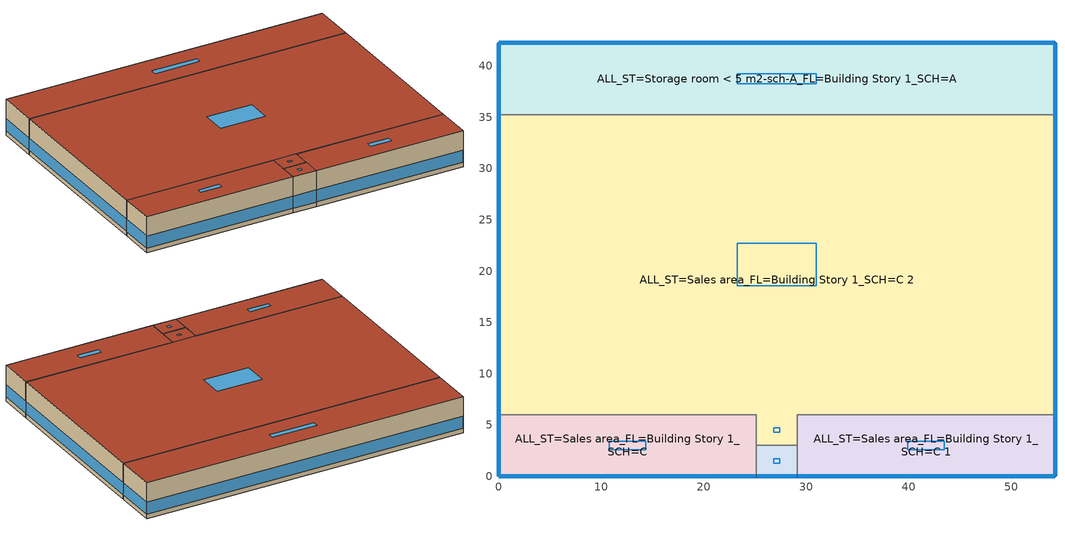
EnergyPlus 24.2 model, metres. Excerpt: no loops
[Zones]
ALL_ST=Lobby - elevator_FL=Building Story 1_SCH=C
 floor foundation (BTAP-Grnd-Floor-Mass:U-0.757_std): 29.14,3 29.14,0 25.14,0 25.14,3 z0
 wall outside (BTAP-Ext-Wall-Mass:U-0.29): 25.14,0 29.14,0 z0:6.1
 wall to ALL_ST=Sales area_FL=Building Story 1_SCH=C 1 (BTAP-Int-Wall): 29.14,0 29.14,3 z0:6.1
 wall to ALL_ST=Sales area_FL=Building Story 1_SCH=C 2 (BTAP-Int-Wall): 29.14,3 25.14,3 z0:6.1
 wall to ALL_ST=Sales area_FL=Building Story 1_SCH=C (BTAP-Int-Wall): 25.14,3 25.14,0 z0:6.1
 window (BTAP-Ext-FixedWindow:U=0.280 SHGC=0.600): 25.16,0 29.11,0 z0.76:2.82
 roof outside (BTAP-Ext-Roof-Metal:U-0.2): 29.14,0 29.14,3 25.14,3 25.14,0 z6.1
 skylight (BTAP-Ext-Skylights:U=0.241 SHGC=0.600): 27.42,1.29 27.42,1.71 26.85,1.71 26.85,1.29 z6.1
ALL_ST=Sales area_FL=Building Story 1_SCH=C
 floor foundation (BTAP-Grnd-Floor-Mass:U-0.757_std): 25.14,6 25.14,0 0,0 0,6 z0
 wall outside (BTAP-Ext-Wall-Mass:U-0.29): 0,6 0,0 25.14,0 z0:6.1
 wall to ALL_ST=Sales area_FL=Building Story 1_SCH=C 2 (BTAP-Int-Wall): 25.14,3 25.14,6 0,6 z0:6.1
 window (BTAP-Ext-FixedWindow:U=0.280 SHGC=0.600): 0.03,0 25.11,0 z0.76:2.8; 0,5.97 0,0.03 z0.76:2.81
 roof outside (BTAP-Ext-Roof-Metal:U-0.2): 25.14,0 25.14,6 0,6 0,0 z6.1
 skylight (BTAP-Ext-Skylights:U=0.241 SHGC=0.600): 14.34,2.58 14.34,3.42 10.79,3.42 10.79,2.58 z6.1
ALL_ST=Sales area_FL=Building Story 1_SCH=C 1
 floor foundation (BTAP-Grnd-Floor-Mass:U-0.757_std): 54.27,6 54.27,0 29.14,0 29.14,6 z0
 wall outside (BTAP-Ext-Wall-Mass:U-0.29): 29.14,0 54.27,0 54.27,6 z0:6.1
 wall to ALL_ST=Sales area_FL=Building Story 1_SCH=C 2 (BTAP-Int-Wall): 54.27,6 29.14,6 29.14,3 z0:6.1
 window (BTAP-Ext-FixedWindow:U=0.280 SHGC=0.600): 54.27,0.03 54.27,5.97 z0.76:2.81; 29.16,0 54.24,0 z0.76:2.8
 roof outside (BTAP-Ext-Roof-Metal:U-0.2): 54.27,0 54.27,6 29.14,6 29.14,0 z6.1
 skylight (BTAP-Ext-Skylights:U=0.241 SHGC=0.600): 43.48,2.58 43.48,3.42 39.93,3.42 39.93,2.58 z6.1
ALL_ST=Sales area_FL=Building Story 1_SCH=C 2
 floor foundation (BTAP-Grnd-Floor-Mass:U-0.757_std): 54.27,35.27 54.27,6 29.14,6 29.14,3 25.14,3 25.14,6 0,6 0,35.27 z0
 wall outside (BTAP-Ext-Wall-Mass:U-0.29): 54.27,6 54.27,35.27 / 0,35.27 0,6 z0:6.1
 wall to ALL_ST=Storage room < 5 m2-sch-A_FL=Building Story 1_SCH=A (BTAP-Int-Wall): 54.27,35.27 0,35.27 z0:6.1
 window (BTAP-Ext-FixedWindow:U=0.280 SHGC=0.600): 54.27,6.03 54.27,35.24 / 0,35.24 0,6.03 z0.76:2.8
 roof outside (BTAP-Ext-Roof-Metal:U-0.2): 29.14,3 29.14,6 25.14,6 25.14,3 z6.1; 54.27,6 54.27,35.27 0,35.27 0,6 z6.1
 skylight (BTAP-Ext-Skylights:U=0.241 SHGC=0.600): 27.42,4.29 27.42,4.71 26.85,4.71 26.85,4.29 z6.1; 30.97,18.57 30.97,22.7 23.3,22.7 23.3,18.57 z6.1
ALL_ST=Storage room < 5 m2-sch-A_FL=Building Story 1_SCH=A
 floor foundation (BTAP-Grnd-Floor-Mass:U-0.757_std): 54.27,42.27 54.27,35.27 0,35.27 0,42.27 z0
 wall outside (BTAP-Ext-Wall-Mass:U-0.29): 54.27,35.27 54.27,42.27 0,42.27 0,35.27 z0:6.1
 window (BTAP-Ext-FixedWindow:U=0.280 SHGC=0.600): 54.27,35.3 54.27,42.24 / 0,42.24 0,35.3 z0.76:2.81; 54.24,42.27 0.03,42.27 z0.76:2.79
 roof outside (BTAP-Ext-Roof-Metal:U-0.2): 54.27,35.27 54.27,42.27 0,42.27 0,35.27 z6.1
 skylight (BTAP-Ext-Skylights:U=0.241 SHGC=0.600): 30.97,38.28 30.97,39.26 23.3,39.26 23.3,38.28 z6.1
[Building]
RetailStandalone: North Axis {deg}=0; Terrain=City; Loads Convergence Tolerance Value {W}=0.04; Temperature Convergence Tolerance Value {deltaC}=0.2; Solar Distribution=FullInteriorAndExterior; Maximum Number of Warmup Days=25; Minimum Number of Warmup Days=6
[Site:Location]
Calgary Intl AP_AB_CAN: Latitude {deg}=51.114; Longitude {deg}=-114.02; Time Zone {hr}=-7; Elevation {m}=1084.1
[Site:GroundTemperature:BuildingSurface]
19.527, 19.502, 19.536, 19.598, 20.002, 21.64, 22.225, 22.375, 21.449, 20.121, 19.802, 19.633
[Site:GroundTemperature:Deep]
1.8, 0, -0.3, 0.2, 2.8, 5.6, 8.1, 9.9, 10.3, 9.3, 7.1, 4.4
[Site:GroundTemperature:FCfactorMethod]
January Ground Temperature {C}=5.5; February Ground Temperature {C}=-2; March Ground Temperature {C}=-4.4; April Ground Temperature {C}=-6.3; May Ground Temperature {C}=-6.3; June Ground Temperature {C}=-0.3; July Ground Temperature {C}=4.7; August Ground Temperature {C}=10.2; September Ground Temperature {C}=13.8; October Ground Temperature {C}=17; November Ground Temperature {C}=16.6; December Ground Temperature {C}=11.5
[Site:GroundTemperature:Shallow]
-4.6, -5.5, -3.9, -1.2, 5.6, 10.9, 14.5, 15.6, 13.7, 9.6, 4.1, -1
[Site:WaterMainsTemperature]
Calculation Method=Correlation; Annual Average Outdoor Air Temperature {C}=5; Maximum Difference In Monthly Average Outdoor Air Temperatures {deltaC}=23.3
[SizingPeriod:DesignDay] Day of Month=21; Dry-Bulb Temperature Range Modifier Type=DefaultMultipliers; Humidity Condition Type=Wetbulb; Barometric Pressure {Pa}=88961; Rain Indicator=No; Snow Indicator=No; Daylight Saving Time Indicator=No; Begin Environment Reset Mode=FullResetAtBeginEnvironment
Name | Month | Day Type | Maximum Dry-Bulb Temperature {C} | Daily Dry-Bulb Temperature Range {deltaC} | Wetbulb or DewPoint at Maximum Dry-Bulb {C} | Wind Speed {m/s} | Wind Direction {deg} | Solar Model Indicator | ASHRAE Clear Sky Optical Depth for Beam Irradiance (taub) | ASHRAE Clear Sky Optical Depth for Diffuse Irradiance (taud) | Sky Clearness
Calgary Intl AP Ann Clg .4% Condns DB=>MWB | 7 | SummerDesignDay | 28.5 | 12.1 | 16.1 | 4.5 | 160 | ASHRAETau | 0.339 | 2.421
Calgary Intl AP Ann Clg .4% Condns WB=>MDB | 7 | SummerDesignDay | 25.3 | 12.1 | 17.8 | 4.5 | 160 | ASHRAETau | 0.339 | 2.421
Calgary Intl AP Ann Htg 99.6% Condns DB | 1 | WinterDesignDay | -28.5 | 0 | -28.5 | 2.9 | 200 | ASHRAEClearSky |  |  | 0
[Material] Thermal Absorptance=0.9
Name | Roughness | Thickness {m} | Conductivity {W/m-K} | Density {kg/m3} | Specific Heat {J/kg-K} | Solar Absorptance | Visible Absorptance
1/2IN Gypsum 1 | Smooth | 0.0127 | 0.16 | 784.9 | 830 | 0.4 | 0.4
1IN Stucco 1 | Smooth | 0.0253 | 0.6918 | 1858 | 837 | 0.7 | 0.92
6 in. Normalweight Concrete Floor 1 | MediumRough | 0.1524 | 2.31 | 2322 | 832 | 0.7 | 0.7
8IN CONCRETE HW RefBldg 1 | Rough | 0.2032 | 1.311 | 2240 | 836.8 | 0.7 | 0.7
Expanded Polystyrene | MediumSmooth | 0.0363959 | 0.029 | 29 | 1210 | 0.7 | 0.7
G01 13mm gypsum board 1 | Smooth | 0.0127 | 0.16 | 800 | 1090 | 0.7 | 0.5
Metal Roof Surface 1 | Smooth | 0.0008 | 45.28 | 7824 | 500 | 0.7 | 0.7
[Material:NoMass] Roughness=Smooth; Thermal Absorptance=0.9; Solar Absorptance=0.7; Visible Absorptance=0.7
Name | Thermal Resistance {m2-K/W}
Typical Insulation 2 | 3.17733
Typical Insulation 3 | 4.99998
[WindowMaterial:SimpleGlazingSystem] Solar Heat Gain Coefficient=0.6; Visible Transmittance=0.21
Name | U-Factor {W/m2-K}
SimpleGlazing:U=0.241 SHGC=0.600 | 2.41
SimpleGlazing:U=0.280 SHGC=0.600 | 2.8
[Construction]
BTAP-Ext-FixedWindow:U=0.280 SHGC=0.600: SimpleGlazing:U=0.280 SHGC=0.600
BTAP-Ext-Roof-Metal:U-0.2: Metal Roof Surface 1, Typical Insulation 3
BTAP-Ext-Skylights:U=0.241 SHGC=0.600: SimpleGlazing:U=0.241 SHGC=0.600
BTAP-Ext-Wall-Mass:U-0.29: 1IN Stucco 1, 8IN CONCRETE HW RefBldg 1, Typical Insulation 2, 1/2IN Gypsum 1
BTAP-Grnd-Floor-Mass:U-0.757_std: 6 in. Normalweight Concrete Floor 1, Expanded Polystyrene
BTAP-Int-Wall: G01 13mm gypsum board 1, G01 13mm gypsum board 1
[Zone] Multiplier=1; Part of Total Floor Area=Yes
ALL_ST=Lobby - elevator_FL=Building Story 1_SCH=C; ALL_ST=Sales area_FL=Building Story 1_SCH=C; ALL_ST=Sales area_FL=Building Story 1_SCH=C 1; ALL_ST=Sales area_FL=Building Story 1_SCH=C 2; ALL_ST=Storage room < 5 m2-sch-A_FL=Building Story 1_SCH=A
[Space]
Name | Zone | Volume {m3} | Space Type
Front_Entry | ALL_ST=Lobby - elevator_FL=Building Story 1_SCH=C | 73.152 | Space Function Lobby - elevator
Point_Of_Sale | ALL_ST=Sales area_FL=Building Story 1_SCH=C | 919.338 | Space Function Sales area
Front_Retail | ALL_ST=Sales area_FL=Building Story 1_SCH=C 1 | 919.338 | Space Function Sales area
Core_Retail | ALL_ST=Sales area_FL=Building Story 1_SCH=C 2 | 9756.54 | Space Function Sales area
Back_Space | ALL_ST=Storage room < 5 m2-sch-A_FL=Building Story 1_SCH=A | 2315.81 | Space Function Storage room < 5 m2-sch-A
[SpaceList]
Space Function Lobby - elevator: Front_Entry
Space Function Sales area: Front_Retail, Point_Of_Sale, Core_Retail
Space Function Storage room < 5 m2-sch-A: Back_Space
[Lights] Design Level Calculation Method=Watts/Area; Fraction Radiant=0.5; Fraction Visible=0.2; Fraction Replaceable=1
Name | Zone or ZoneList or Space or SpaceList | Schedule | Watts per Floor Area {W/m2}
Space Function Lobby - elevator Lights | Space Function Lobby - elevator | NECB-C-Lighting | 7.00001
Space Function Sales area Lights | Space Function Sales area | NECB-C-Occupancy-NECB-C-Lighting-0.0-0.0-0.67-Light Ruleset | 11.3
Space Function Storage room < 5 m2-sch-A Lights | Space Function Storage room < 5 m2-sch-A | NECB-A-Lighting | 5.50001
[People] Number of People Calculation Method=People/Area; Fraction Radiant=0.3; Activity Level Schedule=NECB-Activity; Work Efficiency Schedule=Work Efficiency Schedule; Clothing Insulation Schedule=Clothing Schedule; Air Velocity Schedule=Air Velocity Schedule
Name | Zone or ZoneList or Space or SpaceList | Number of People Schedule | People per Floor Area {person/m2}
Space Function Lobby - elevator People | Space Function Lobby - elevator | NECB-C-Occupancy | 0.100036
Space Function Sales area People | Space Function Sales area | NECB-C-Occupancy | 0.0333454
Space Function Storage room < 5 m2-sch-A People | Space Function Storage room < 5 m2-sch-A | NECB-A-Occupancy | 0.0100036
[ElectricEquipment] Design Level Calculation Method=Watts/Area; Fraction Radiant=0.5
Name | Zone or ZoneList or Space or SpaceList | Schedule | Watts per Floor Area {W/m2}
Space Function Lobby - elevator Elec Equip | Space Function Lobby - elevator | NECB-C-Electric-Equipment | 1.00036
Space Function Sales area Elec Equip | Space Function Sales area | NECB-C-Electric-Equipment | 2.50091
Space Function Storage room < 5 m2-sch-A Elec Equip | Space Function Storage room < 5 m2-sch-A | NECB-A-Electric-Equipment | 1.00036
[SurfaceProperty:ExposedFoundationPerimeter] Exposed Perimeter Calculation Method=TotalExposedPerimeter
Name | Total Exposed Perimeter {m}
Front_Entry_Floor | 4
Point_Of_Sale_Floor; Front_Retail_Floor | 31.135
Core_Retail_Floor | 58.54
Back_Space_Floor | 68.27
[ZoneInfiltration:DesignFlowRate] Schedule=Always On Discrete; Design Flow Rate Calculation Method=Flow/ExteriorArea; Flow Rate per Exterior Surface Area {m3/s-m2}=0.00537321; Constant Term Coefficient=0; Temperature Term Coefficient=0; Velocity Term Coefficient=0.224; Velocity Squared Term Coefficient=0
Name | Zone or ZoneList or Space or SpaceList
Front_Entry Infiltration | Front_Entry
Point_Of_Sale Infiltration | Point_Of_Sale
Front_Retail Infiltration | Front_Retail
Core_Retail Infiltration | Core_Retail
Back_Space Infiltration | Back_Space
[Daylighting:Controls]
ALL_ST=Sales area_FL=Building Story 1_SCH=C 2 DaylightingControls: Zone or Space=ALL_ST=Sales area_FL=Building Story 1_SCH=C 2; Lighting Control Type=Stepped; Minimum Input Power Fraction for Continuous or ContinuousOff Dimming Control=0.3; Minimum Light Output Fraction for Continuous or ContinuousOff Dimming Control=0.2; Number of Stepped Control Steps=2; Probability Lighting will be Reset When Needed in Manual Stepped Control=1; Glare Calculation Daylighting Reference Point=Core_Retail daylighting control; Glare Calculation Azimuth Angle of View Direction Clockwise from Zone y-Axis {deg}=-0; Daylighting Reference Point Name 1=Core_Retail daylighting control; Fraction of Lights Controlled by Reference Point 1=1; Illuminance Setpoint at Reference Point 1 {lux}=500
[AvailabilityManager:NightCycle] Applicability Schedule=Always On Discrete; Control Type=CycleOnAny; Thermostat Tolerance {deltaC}=1; Cycling Run Time Control Type=FixedRunTime; Cycling Run Time {s}=3600
Name | Fan Schedule
Availability Manager Night Cycle 1 | sys_3|mixed|shr>none|sc>ccashp|sh>ccashp|ssf>cv|zh>b-e|zc>none|srf>none| Occ Sch
Availability Manager Night Cycle 2 | sys_3|mixed|shr>none|sc>ccashp|sh>ccashp|ssf>cv|zh>b-e|zc>none|srf>none| 1 Occ Sch
Availability Manager Night Cycle 3 | sys_3|mixed|shr>none|sc>ccashp|sh>ccashp|ssf>cv|zh>b-e|zc>none|srf>none| 2 Occ Sch
Availability Manager Night Cycle 4 | sys_3|mixed|shr>none|sc>ccashp|sh>ccashp|ssf>cv|zh>b-e|zc>none|srf>none| 3 Occ Sch
Availability Manager Night Cycle 5 | sys_4|mixed|shr>none|sc>ccashp|sh>ccashp|ssf>cv|zh>b-e|zc>none|srf>none| Occ Sch
[Foundation:Kiva]
Bldg Kiva Foundation: Wall Height Above Grade {m}=0; Wall Depth Below Slab {m}=0
[Foundation:Kiva:Settings]
Soil Conductivity {W/m-K}=1.73; Soil Density {kg/m3}=1842; Soil Specific Heat {J/kg-K}=419; Ground Solar Absorptivity=0.9; Ground Thermal Absorptivity=0.9; Ground Surface Roughness {m}=0.03; Far-Field Width {m}=40; Deep-Ground Boundary Condition=Autoselect; Deep-Ground Depth {m}=Autocalculate; Minimum Cell Dimension {m}=0.02; Maximum Cell Growth Coefficient=1.5; Simulation Timestep=Hourly
[EnergyManagementSystem:Sensor] Output:Variable or Output:Meter Index Key=Environment; Output:Variable or Output:Meter=Site Outdoor Air Drybulb Temperature
OAT; OAT_1
[EnergyManagementSystem:Actuator] Actuated Component Type=Schedule:Year; Actuated Component Control Type=Schedule Value
Name | Actuated Component Unique
ems_sys_3_mixed_shr_none_sc_ccashp_sh_ccashp_ssf_cv_zh_b_e_zc_none_srf_none__3_ClgSch0 | NECB-C-Thermostat Setpoint-Cooling
ems_sys_3_mixed_shr_none_sc_ccashp_sh_ccashp_ssf_cv_zh_b_e_zc_none_srf_none__3_HtgSch0 | NECB-C-Thermostat Setpoint-Heating
ems_sys_4_mixed_shr_none_sc_ccashp_sh_ccashp_ssf_cv_zh_b_e_zc_none_srf_none__ClgSch0 | NECB-A-Thermostat Setpoint-Cooling
ems_sys_4_mixed_shr_none_sc_ccashp_sh_ccashp_ssf_cv_zh_b_e_zc_none_srf_none__HtgSch0 | NECB-A-Thermostat Setpoint-Heating
[EnergyManagementSystem:Program]
ems_sys_3_mixed_shr_none_sc_ccashp_sh_ccashp_ssf_cv_zh_b_e_zc_none_srf_none__3_OptimumStartProg0: IF DaylightSavings==0 && DayOfWeek>1 && Hour==5 && OAT<23.9 && OAT>1.7; SET ems_sys_3_mixed_shr_none_sc_ccashp_sh_ccashp_ssf_cv_zh_b_e_zc_none_srf_none__3_ClgSch0 = 29.4; SET ems_sys_3_mixed_shr_none_sc_ccashp_sh_ccashp_ssf_cv_zh_b_e_zc_none_srf_none__3_HtgSch0 = 15.6; ELSEIF DaylightSavings==0 && DayOfWeek==1 && Hour==7 && OAT<23.9 && OAT>1.7; SET ems_sys_3_mixed_shr_none_sc_ccashp_sh_ccashp_ssf_cv_zh_b_e_zc_none_srf_none__3_ClgSch0 = 29.4; SET ems_sys_3_mixed_shr_none_sc_ccashp_sh_ccashp_ssf_cv_zh_b_e_zc_none_srf_none__3_HtgSch0 = 15.6; ELSEIF DaylightSavings==1 && DayOfWeek>1 && Hour==4 && OAT<23.9 && OAT>1.7; SET ems_sys_3_mixed_shr_none_sc_ccashp_sh_ccashp_ssf_cv_zh_b_e_zc_none_srf_none__3_ClgSch0 = 29.4; SET ems_sys_3_mixed_shr_none_sc_ccashp_sh_ccashp_ssf_cv_zh_b_e_zc_none_srf_none__3_HtgSch0 = 15.6; ELSEIF DaylightSavings==1 && DayOfWeek==1 && Hour==6 && OAT<23.9 && OAT>1.7; SET ems_sys_3_mixed_shr_none_sc_ccashp_sh_ccashp_ssf_cv_zh_b_e_zc_none_srf_none__3_ClgSch0 = 29.4; SET ems_sys_3_mixed_shr_none_sc_ccashp_sh_ccashp_ssf_cv_zh_b_e_zc_none_srf_none__3_HtgSch0 = 15.6; ELSE; SET ems_sys_3_mixed_shr_none_sc_ccashp_sh_ccashp_ssf_cv_zh_b_e_zc_none_srf_none__3_ClgSch0 = NULL; SET ems_sys_3_mixed_shr_none_sc_ccashp_sh_ccashp_ssf_cv_zh_b_e_zc_none_srf_none__3_HtgSch0 = NULL; ENDIF
ems_sys_4_mixed_shr_none_sc_ccashp_sh_ccashp_ssf_cv_zh_b_e_zc_none_srf_none__OptimumStartProg0: IF DaylightSavings==0 && DayOfWeek>1 && Hour==5 && OAT_1<23.9 && OAT_1>1.7; SET ems_sys_4_mixed_shr_none_sc_ccashp_sh_ccashp_ssf_cv_zh_b_e_zc_none_srf_none__ClgSch0 = 29.4; SET ems_sys_4_mixed_shr_none_sc_ccashp_sh_ccashp_ssf_cv_zh_b_e_zc_none_srf_none__HtgSch0 = 15.6; ELSEIF DaylightSavings==0 && DayOfWeek==1 && Hour==7 && OAT_1<23.9 && OAT_1>1.7; SET ems_sys_4_mixed_shr_none_sc_ccashp_sh_ccashp_ssf_cv_zh_b_e_zc_none_srf_none__ClgSch0 = 29.4; SET ems_sys_4_mixed_shr_none_sc_ccashp_sh_ccashp_ssf_cv_zh_b_e_zc_none_srf_none__HtgSch0 = 15.6; ELSEIF DaylightSavings==1 && DayOfWeek>1 && Hour==4 && OAT_1<23.9 && OAT_1>1.7; SET ems_sys_4_mixed_shr_none_sc_ccashp_sh_ccashp_ssf_cv_zh_b_e_zc_none_srf_none__ClgSch0 = 29.4; SET ems_sys_4_mixed_shr_none_sc_ccashp_sh_ccashp_ssf_cv_zh_b_e_zc_none_srf_none__HtgSch0 = 15.6; ELSEIF DaylightSavings==1 && DayOfWeek==1 && Hour==6 && OAT_1<23.9 && OAT_1>1.7; SET ems_sys_4_mixed_shr_none_sc_ccashp_sh_ccashp_ssf_cv_zh_b_e_zc_none_srf_none__ClgSch0 = 29.4; SET ems_sys_4_mixed_shr_none_sc_ccashp_sh_ccashp_ssf_cv_zh_b_e_zc_none_srf_none__HtgSch0 = 15.6; ELSE; SET ems_sys_4_mixed_shr_none_sc_ccashp_sh_ccashp_ssf_cv_zh_b_e_zc_none_srf_none__ClgSch0 = NULL; SET ems_sys_4_mixed_shr_none_sc_ccashp_sh_ccashp_ssf_cv_zh_b_e_zc_none_srf_none__HtgSch0 = NULL; ENDIF
[EnergyManagementSystem:ProgramCallingManager]
ems_sys_3_mixed_shr_none_sc_ccashp_sh_ccashp_ssf_cv_zh_b_e_zc_none_srf_none__3_OptimumStartCallingManager0: BeginTimestepBeforePredictor; ems_sys_3_mixed_shr_none_sc_ccashp_sh_ccashp_ssf_cv_zh_b_e_zc_none_srf_none__3_OptimumStartProg0
ems_sys_4_mixed_shr_none_sc_ccashp_sh_ccashp_ssf_cv_zh_b_e_zc_none_srf_none__OptimumStartCallingManager0: BeginTimestepBeforePredictor; ems_sys_4_mixed_shr_none_sc_ccashp_sh_ccashp_ssf_cv_zh_b_e_zc_none_srf_none__OptimumStartProg0
[Schedule:Day:Interval]
NECB-C-Lighting Sun|Hol Day; NECB-C-Electric-Equipment Sun|Hol Day; NECB-C-Occupancy-NECB-C-Lighting-0.0-0.0-0.67-Sun|Hol-Light Day: No, 08:00, 0.05, 09:00, 0.5, 19:00, 0.9, 24:00, 0.05
NECB-C-Lighting Default|Wkdy Day; NECB-C-Lighting Sat Day; NECB-C-Lighting Default; NECB-C-Electric-Equipment Default|Wkdy Day; NECB-C-Electric-Equipment Sat Day; NECB-C-Electric-Equipment Default; NECB-C-Occupancy-NECB-C-Lighting-0.0-0.0-0.67-Default|Wkdy-Light Day; NECB-C-Occupancy-NECB-C-Lighting-0.0-0.0-0.67-Sat-Light Day; NECB-C-Occupancy-NECB-C-Lighting-0.0-0.0-0.67-Light Default: No, 08:00, 0.05, 09:00, 0.5, 19:00, 0.9, 20:00, 0.6, 21:00, 0.5, 24:00, 0.05
NECB-C-Occupancy Sun|Hol Day: No, 08:00, 0, 09:00, 0.1, 10:00, 0.2, 11:00, 0.5, 12:00, 0.6, 13:00, 0.8, 16:00, 0.9, 17:00, 0.8, 18:00, 0.7, 19:00, 0.5, 24:00, 0
NECB-C-Occupancy Default|Wkdy Day; NECB-C-Occupancy Default: No, 08:00, 0, 09:00, 0.1, 10:00, 0.2, 12:00, 0.5, 16:00, 0.7, 17:00, 0.8, 18:00, 0.7, 19:00, 0.5, 21:00, 0.3, 24:00, 0
NECB-C-Occupancy Sat Day: No, 08:00, 0, 09:00, 0.1, 10:00, 0.2, 11:00, 0.5, 12:00, 0.6, 13:00, 0.8, 16:00, 0.9, 17:00, 0.8, 18:00, 0.7, 19:00, 0.5, 21:00, 0.2, 24:00, 0
NECB-Activity Default; NECB-Activity Summer Design Day; NECB-Activity Winter Design Day: No, 24:00, 130
Work Efficiency Schedule Default; NECB-A-Occupancy Sun|Hol Day; NECB-A-Occupancy Sat Day; Schedule Day 14; Schedule Day 13: No, 24:00, 0
Clothing Schedule Default Winter Clothes; sys_3|mixed|shr>none|sc>ccashp|sh>ccashp|ssf>cv|zh>b-e|zc>none|srf>none| 2 Occ Sch Summer Design Day; sys_3|mixed|shr>none|sc>ccashp|sh>ccashp|ssf>cv|zh>b-e|zc>none|srf>none| 2 Occ Sch Winter Design Day; sys_3|mixed|shr>none|sc>ccashp|sh>ccashp|ssf>cv|zh>b-e|zc>none|srf>none| Occ Sch Summer Design Day; sys_3|mixed|shr>none|sc>ccashp|sh>ccashp|ssf>cv|zh>b-e|zc>none|srf>none| Occ Sch Winter Design Day; sys_3|mixed|shr>none|sc>ccashp|sh>ccashp|ssf>cv|zh>b-e|zc>none|srf>none| 1 Occ Sch Summer Design Day; sys_3|mixed|shr>none|sc>ccashp|sh>ccashp|ssf>cv|zh>b-e|zc>none|srf>none| 1 Occ Sch Winter Design Day; sys_3|mixed|shr>none|sc>ccashp|sh>ccashp|ssf>cv|zh>b-e|zc>none|srf>none| 3 Occ Sch Summer Design Day; sys_3|mixed|shr>none|sc>ccashp|sh>ccashp|ssf>cv|zh>b-e|zc>none|srf>none| 3 Occ Sch Winter Design Day; sys_4|mixed|shr>none|sc>ccashp|sh>ccashp|ssf>cv|zh>b-e|zc>none|srf>none| Occ Sch Summer Design Day; sys_4|mixed|shr>none|sc>ccashp|sh>ccashp|ssf>cv|zh>b-e|zc>none|srf>none| Occ Sch Winter Design Day: No, 24:00, 1
Air Velocity Schedule Default; NECB-A-Electric-Equipment Sun|Hol Day; NECB-A-Electric-Equipment Sat Day: No, 24:00, 0.2
NECB-C-Thermostat Setpoint-Heating Sun|Hol Day: No, 09:00, 18, 10:00, 20, 19:00, 22, 24:00, 18
NECB-C-Thermostat Setpoint-Heating Default|Wkdy Day; NECB-C-Thermostat Setpoint-Heating Sat Day; NECB-C-Thermostat Setpoint-Heating Default: No, 07:00, 18, 08:00, 20, 21:00, 22, 24:00, 18
NECB-C-Thermostat Setpoint-Cooling Sun|Hol Day: No, 07:00, 35, 19:00, 24, 24:00, 35
NECB-C-Thermostat Setpoint-Cooling Default|Wkdy Day; NECB-C-Thermostat Setpoint-Cooling Sat Day; NECB-C-Thermostat Setpoint-Cooling Default: No, 07:00, 35, 21:00, 24, 24:00, 35
Schedule Day 10; Schedule Day 6; Schedule Day 8; Schedule Day 12: No, 09:00, 0, 19:00, 1, 24:00, 0
sys_3|mixed|shr>none|sc>ccashp|sh>ccashp|ssf>cv|zh>b-e|zc>none|srf>none| 2 Occ Sch Default; Schedule Day 9; sys_3|mixed|shr>none|sc>ccashp|sh>ccashp|ssf>cv|zh>b-e|zc>none|srf>none| Occ Sch Default; Schedule Day 5; sys_3|mixed|shr>none|sc>ccashp|sh>ccashp|ssf>cv|zh>b-e|zc>none|srf>none| 1 Occ Sch Default; Schedule Day 7; sys_3|mixed|shr>none|sc>ccashp|sh>ccashp|ssf>cv|zh>b-e|zc>none|srf>none| 3 Occ Sch Default; Schedule Day 11: No, 09:00, 0, 21:00, 1, 24:00, 0
NECB-A-Lighting Sun|Hol Day; NECB-A-Lighting Sat Day: No, 24:00, 0.05
NECB-A-Lighting Default|Wkdy Day; NECB-A-Lighting Default: No, 07:00, 0.05, 08:00, 0.3, 09:00, 0.8, 17:00, 0.9, 18:00, 0.8, 19:00, 0.5, 21:00, 0.3, 23:00, 0.1, 24:00, 0.05
NECB-A-Occupancy Default|Wkdy Day; NECB-A-Occupancy Default: No, 07:00, 0, 08:00, 0.1, 09:00, 0.7, 12:00, 0.9, 14:00, 0.5, 17:00, 0.9, 18:00, 0.7, 19:00, 0.3, 23:00, 0.1, 24:00, 0
NECB-A-Electric-Equipment Default|Wkdy Day; NECB-A-Electric-Equipment Default: No, 07:00, 0.2, 08:00, 0.3, 09:00, 0.8, 18:00, 0.9, 19:00, 0.5, 21:00, 0.3, 24:00, 0.2
NECB-A-Thermostat Setpoint-Heating Sun|Hol Day; NECB-A-Thermostat Setpoint-Heating Sat Day: No, 24:00, 18
NECB-A-Thermostat Setpoint-Heating Default|Wkdy Day; NECB-A-Thermostat Setpoint-Heating Default: No, 06:00, 18, 07:00, 20, 21:00, 22, 24:00, 18
NECB-A-Thermostat Setpoint-Cooling Sun|Hol Day; NECB-A-Thermostat Setpoint-Cooling Sat Day: No, 24:00, 35
NECB-A-Thermostat Setpoint-Cooling Default|Wkdy Day; NECB-A-Thermostat Setpoint-Cooling Default: No, 06:00, 35, 21:00, 24, 24:00, 35
sys_4|mixed|shr>none|sc>ccashp|sh>ccashp|ssf>cv|zh>b-e|zc>none|srf>none| Occ Sch Default: No, 08:00, 0, 19:00, 1, 24:00, 0
[Schedule:Week:Daily]
NECB-C-Lighting Week Rule - Jan1-Dec31: NECB-C-Lighting Sun|Hol Day, NECB-C-Lighting Default|Wkdy Day, NECB-C-Lighting Default|Wkdy Day, NECB-C-Lighting Default|Wkdy Day, NECB-C-Lighting Default|Wkdy Day, NECB-C-Lighting Default|Wkdy Day, NECB-C-Lighting Sat Day, NECB-C-Lighting Default, NECB-C-Lighting Default, NECB-C-Lighting Default, NECB-C-Lighting Default, NECB-C-Lighting Default
NECB-C-Occupancy Week Rule - Jan1-Dec31: NECB-C-Occupancy Sun|Hol Day, NECB-C-Occupancy Default|Wkdy Day, NECB-C-Occupancy Default|Wkdy Day, NECB-C-Occupancy Default|Wkdy Day, NECB-C-Occupancy Default|Wkdy Day, NECB-C-Occupancy Default|Wkdy Day, NECB-C-Occupancy Sat Day, NECB-C-Occupancy Default, NECB-C-Occupancy Default, NECB-C-Occupancy Default, NECB-C-Occupancy Default, NECB-C-Occupancy Default
NECB-Activity Week Rule - Jan1-Dec31: NECB-Activity Default, NECB-Activity Default, NECB-Activity Default, NECB-Activity Default, NECB-Activity Default, NECB-Activity Default, NECB-Activity Default, NECB-Activity Default, NECB-Activity Summer Design Day, NECB-Activity Winter Design Day, NECB-Activity Default, NECB-Activity Default
Work Efficiency Schedule Week Rule - Jan1-Dec31: Work Efficiency Schedule Default, Work Efficiency Schedule Default, Work Efficiency Schedule Default, Work Efficiency Schedule Default, Work Efficiency Schedule Default, Work Efficiency Schedule Default, Work Efficiency Schedule Default, Work Efficiency Schedule Default, Work Efficiency Schedule Default, Work Efficiency Schedule Default, Work Efficiency Schedule Default, Work Efficiency Schedule Default
Clothing Schedule Week Rule - Jan1-Dec31: Clothing Schedule Default Winter Clothes, Clothing Schedule Default Winter Clothes, Clothing Schedule Default Winter Clothes, Clothing Schedule Default Winter Clothes, Clothing Schedule Default Winter Clothes, Clothing Schedule Default Winter Clothes, Clothing Schedule Default Winter Clothes, Clothing Schedule Default Winter Clothes, Clothing Schedule Default Winter Clothes, Clothing Schedule Default Winter Clothes, Clothing Schedule Default Winter Clothes, Clothing Schedule Default Winter Clothes
Air Velocity Schedule Week Rule - Jan1-Dec31: Air Velocity Schedule Default, Air Velocity Schedule Default, Air Velocity Schedule Default, Air Velocity Schedule Default, Air Velocity Schedule Default, Air Velocity Schedule Default, Air Velocity Schedule Default, Air Velocity Schedule Default, Air Velocity Schedule Default, Air Velocity Schedule Default, Air Velocity Schedule Default, Air Velocity Schedule Default
NECB-C-Electric-Equipment Week Rule - Jan1-Dec31: NECB-C-Electric-Equipment Sun|Hol Day, NECB-C-Electric-Equipment Default|Wkdy Day, NECB-C-Electric-Equipment Default|Wkdy Day, NECB-C-Electric-Equipment Default|Wkdy Day, NECB-C-Electric-Equipment Default|Wkdy Day, NECB-C-Electric-Equipment Default|Wkdy Day, NECB-C-Electric-Equipment Sat Day, NECB-C-Electric-Equipment Default, NECB-C-Electric-Equipment Default, NECB-C-Electric-Equipment Default, NECB-C-Electric-Equipment Default, NECB-C-Electric-Equipment Default
NECB-C-Thermostat Setpoint-Heating Week Rule - Jan1-Dec31: NECB-C-Thermostat Setpoint-Heating Sun|Hol Day, NECB-C-Thermostat Setpoint-Heating Default|Wkdy Day, NECB-C-Thermostat Setpoint-Heating Default|Wkdy Day, NECB-C-Thermostat Setpoint-Heating Default|Wkdy Day, NECB-C-Thermostat Setpoint-Heating Default|Wkdy Day, NECB-C-Thermostat Setpoint-Heating Default|Wkdy Day, NECB-C-Thermostat Setpoint-Heating Sat Day, NECB-C-Thermostat Setpoint-Heating Default, NECB-C-Thermostat Setpoint-Heating Default, NECB-C-Thermostat Setpoint-Heating Default, NECB-C-Thermostat Setpoint-Heating Default, NECB-C-Thermostat Setpoint-Heating Default
NECB-C-Thermostat Setpoint-Cooling Week Rule - Jan1-Dec31: NECB-C-Thermostat Setpoint-Cooling Sun|Hol Day, NECB-C-Thermostat Setpoint-Cooling Default|Wkdy Day, NECB-C-Thermostat Setpoint-Cooling Default|Wkdy Day, NECB-C-Thermostat Setpoint-Cooling Default|Wkdy Day, NECB-C-Thermostat Setpoint-Cooling Default|Wkdy Day, NECB-C-Thermostat Setpoint-Cooling Default|Wkdy Day, NECB-C-Thermostat Setpoint-Cooling Sat Day, NECB-C-Thermostat Setpoint-Cooling Default, NECB-C-Thermostat Setpoint-Cooling Default, NECB-C-Thermostat Setpoint-Cooling Default, NECB-C-Thermostat Setpoint-Cooling Default, NECB-C-Thermostat Setpoint-Cooling Default
sys_3|mixed|shr>none|sc>ccashp|sh>ccashp|ssf>cv|zh>b-e|zc>none|srf>none| 2 Occ Sch Week Rule - Jan1-Dec31: Schedule Day 10, sys_3|mixed|shr>none|sc>ccashp|sh>ccashp|ssf>cv|zh>b-e|zc>none|srf>none| 2 Occ Sch Default, sys_3|mixed|shr>none|sc>ccashp|sh>ccashp|ssf>cv|zh>b-e|zc>none|srf>none| 2 Occ Sch Default, sys_3|mixed|shr>none|sc>ccashp|sh>ccashp|ssf>cv|zh>b-e|zc>none|srf>none| 2 Occ Sch Default, sys_3|mixed|shr>none|sc>ccashp|sh>ccashp|ssf>cv|zh>b-e|zc>none|srf>none| 2 Occ Sch Default, sys_3|mixed|shr>none|sc>ccashp|sh>ccashp|ssf>cv|zh>b-e|zc>none|srf>none| 2 Occ Sch Default, Schedule Day 9, sys_3|mixed|shr>none|sc>ccashp|sh>ccashp|ssf>cv|zh>b-e|zc>none|srf>none| 2 Occ Sch Default, sys_3|mixed|shr>none|sc>ccashp|sh>ccashp|ssf>cv|zh>b-e|zc>none|srf>none| 2 Occ Sch Summer Design Day, sys_3|mixed|shr>none|sc>ccashp|sh>ccashp|ssf>cv|zh>b-e|zc>none|srf>none| 2 Occ Sch Winter Design Day, sys_3|mixed|shr>none|sc>ccashp|sh>ccashp|ssf>cv|zh>b-e|zc>none|srf>none| 2 Occ Sch Default, sys_3|mixed|shr>none|sc>ccashp|sh>ccashp|ssf>cv|zh>b-e|zc>none|srf>none| 2 Occ Sch Default
NECB-C-Occupancy-NECB-C-Lighting-0.0-0.0-0.67-Light Ruleset Week Rule - Jan1-Dec31: NECB-C-Occupancy-NECB-C-Lighting-0.0-0.0-0.67-Sun|Hol-Light Day, NECB-C-Occupancy-NECB-C-Lighting-0.0-0.0-0.67-Default|Wkdy-Light Day, NECB-C-Occupancy-NECB-C-Lighting-0.0-0.0-0.67-Default|Wkdy-Light Day, NECB-C-Occupancy-NECB-C-Lighting-0.0-0.0-0.67-Default|Wkdy-Light Day, NECB-C-Occupancy-NECB-C-Lighting-0.0-0.0-0.67-Default|Wkdy-Light Day, NECB-C-Occupancy-NECB-C-Lighting-0.0-0.0-0.67-Default|Wkdy-Light Day, NECB-C-Occupancy-NECB-C-Lighting-0.0-0.0-0.67-Sat-Light Day, NECB-C-Occupancy-NECB-C-Lighting-0.0-0.0-0.67-Light Default, NECB-C-Occupancy-NECB-C-Lighting-0.0-0.0-0.67-Light Default, NECB-C-Occupancy-NECB-C-Lighting-0.0-0.0-0.67-Light Default, NECB-C-Occupancy-NECB-C-Lighting-0.0-0.0-0.67-Light Default, NECB-C-Occupancy-NECB-C-Lighting-0.0-0.0-0.67-Light Default
sys_3|mixed|shr>none|sc>ccashp|sh>ccashp|ssf>cv|zh>b-e|zc>none|srf>none| Occ Sch Week Rule - Jan1-Dec31: Schedule Day 6, sys_3|mixed|shr>none|sc>ccashp|sh>ccashp|ssf>cv|zh>b-e|zc>none|srf>none| Occ Sch Default, sys_3|mixed|shr>none|sc>ccashp|sh>ccashp|ssf>cv|zh>b-e|zc>none|srf>none| Occ Sch Default, sys_3|mixed|shr>none|sc>ccashp|sh>ccashp|ssf>cv|zh>b-e|zc>none|srf>none| Occ Sch Default, sys_3|mixed|shr>none|sc>ccashp|sh>ccashp|ssf>cv|zh>b-e|zc>none|srf>none| Occ Sch Default, sys_3|mixed|shr>none|sc>ccashp|sh>ccashp|ssf>cv|zh>b-e|zc>none|srf>none| Occ Sch Default, Schedule Day 5, sys_3|mixed|shr>none|sc>ccashp|sh>ccashp|ssf>cv|zh>b-e|zc>none|srf>none| Occ Sch Default, sys_3|mixed|shr>none|sc>ccashp|sh>ccashp|ssf>cv|zh>b-e|zc>none|srf>none| Occ Sch Summer Design Day, sys_3|mixed|shr>none|sc>ccashp|sh>ccashp|ssf>cv|zh>b-e|zc>none|srf>none| Occ Sch Winter Design Day, sys_3|mixed|shr>none|sc>ccashp|sh>ccashp|ssf>cv|zh>b-e|zc>none|srf>none| Occ Sch Default, sys_3|mixed|shr>none|sc>ccashp|sh>ccashp|ssf>cv|zh>b-e|zc>none|srf>none| Occ Sch Default
sys_3|mixed|shr>none|sc>ccashp|sh>ccashp|ssf>cv|zh>b-e|zc>none|srf>none| 1 Occ Sch Week Rule - Jan1-Dec31: Schedule Day 8, sys_3|mixed|shr>none|sc>ccashp|sh>ccashp|ssf>cv|zh>b-e|zc>none|srf>none| 1 Occ Sch Default, sys_3|mixed|shr>none|sc>ccashp|sh>ccashp|ssf>cv|zh>b-e|zc>none|srf>none| 1 Occ Sch Default, sys_3|mixed|shr>none|sc>ccashp|sh>ccashp|ssf>cv|zh>b-e|zc>none|srf>none| 1 Occ Sch Default, sys_3|mixed|shr>none|sc>ccashp|sh>ccashp|ssf>cv|zh>b-e|zc>none|srf>none| 1 Occ Sch Default, sys_3|mixed|shr>none|sc>ccashp|sh>ccashp|ssf>cv|zh>b-e|zc>none|srf>none| 1 Occ Sch Default, Schedule Day 7, sys_3|mixed|shr>none|sc>ccashp|sh>ccashp|ssf>cv|zh>b-e|zc>none|srf>none| 1 Occ Sch Default, sys_3|mixed|shr>none|sc>ccashp|sh>ccashp|ssf>cv|zh>b-e|zc>none|srf>none| 1 Occ Sch Summer Design Day, sys_3|mixed|shr>none|sc>ccashp|sh>ccashp|ssf>cv|zh>b-e|zc>none|srf>none| 1 Occ Sch Winter Design Day, sys_3|mixed|shr>none|sc>ccashp|sh>ccashp|ssf>cv|zh>b-e|zc>none|srf>none| 1 Occ Sch Default, sys_3|mixed|shr>none|sc>ccashp|sh>ccashp|ssf>cv|zh>b-e|zc>none|srf>none| 1 Occ Sch Default
sys_3|mixed|shr>none|sc>ccashp|sh>ccashp|ssf>cv|zh>b-e|zc>none|srf>none| 3 Occ Sch Week Rule - Jan1-Dec31: Schedule Day 12, sys_3|mixed|shr>none|sc>ccashp|sh>ccashp|ssf>cv|zh>b-e|zc>none|srf>none| 3 Occ Sch Default, sys_3|mixed|shr>none|sc>ccashp|sh>ccashp|ssf>cv|zh>b-e|zc>none|srf>none| 3 Occ Sch Default, sys_3|mixed|shr>none|sc>ccashp|sh>ccashp|ssf>cv|zh>b-e|zc>none|srf>none| 3 Occ Sch Default, sys_3|mixed|shr>none|sc>ccashp|sh>ccashp|ssf>cv|zh>b-e|zc>none|srf>none| 3 Occ Sch Default, sys_3|mixed|shr>none|sc>ccashp|sh>ccashp|ssf>cv|zh>b-e|zc>none|srf>none| 3 Occ Sch Default, Schedule Day 11, sys_3|mixed|shr>none|sc>ccashp|sh>ccashp|ssf>cv|zh>b-e|zc>none|srf>none| 3 Occ Sch Default, sys_3|mixed|shr>none|sc>ccashp|sh>ccashp|ssf>cv|zh>b-e|zc>none|srf>none| 3 Occ Sch Summer Design Day, sys_3|mixed|shr>none|sc>ccashp|sh>ccashp|ssf>cv|zh>b-e|zc>none|srf>none| 3 Occ Sch Winter Design Day, sys_3|mixed|shr>none|sc>ccashp|sh>ccashp|ssf>cv|zh>b-e|zc>none|srf>none| 3 Occ Sch Default, sys_3|mixed|shr>none|sc>ccashp|sh>ccashp|ssf>cv|zh>b-e|zc>none|srf>none| 3 Occ Sch Default
NECB-A-Lighting Week Rule - Jan1-Dec31: NECB-A-Lighting Sun|Hol Day, NECB-A-Lighting Default|Wkdy Day, NECB-A-Lighting Default|Wkdy Day, NECB-A-Lighting Default|Wkdy Day, NECB-A-Lighting Default|Wkdy Day, NECB-A-Lighting Default|Wkdy Day, NECB-A-Lighting Sat Day, NECB-A-Lighting Default, NECB-A-Lighting Default, NECB-A-Lighting Default, NECB-A-Lighting Default, NECB-A-Lighting Default
NECB-A-Occupancy Week Rule - Jan1-Dec31: NECB-A-Occupancy Sun|Hol Day, NECB-A-Occupancy Default|Wkdy Day, NECB-A-Occupancy Default|Wkdy Day, NECB-A-Occupancy Default|Wkdy Day, NECB-A-Occupancy Default|Wkdy Day, NECB-A-Occupancy Default|Wkdy Day, NECB-A-Occupancy Sat Day, NECB-A-Occupancy Default, NECB-A-Occupancy Default, NECB-A-Occupancy Default, NECB-A-Occupancy Default, NECB-A-Occupancy Default
NECB-A-Electric-Equipment Week Rule - Jan1-Dec31: NECB-A-Electric-Equipment Sun|Hol Day, NECB-A-Electric-Equipment Default|Wkdy Day, NECB-A-Electric-Equipment Default|Wkdy Day, NECB-A-Electric-Equipment Default|Wkdy Day, NECB-A-Electric-Equipment Default|Wkdy Day, NECB-A-Electric-Equipment Default|Wkdy Day, NECB-A-Electric-Equipment Sat Day, NECB-A-Electric-Equipment Default, NECB-A-Electric-Equipment Default, NECB-A-Electric-Equipment Default, NECB-A-Electric-Equipment Default, NECB-A-Electric-Equipment Default
NECB-A-Thermostat Setpoint-Heating Week Rule - Jan1-Dec31: NECB-A-Thermostat Setpoint-Heating Sun|Hol Day, NECB-A-Thermostat Setpoint-Heating Default|Wkdy Day, NECB-A-Thermostat Setpoint-Heating Default|Wkdy Day, NECB-A-Thermostat Setpoint-Heating Default|Wkdy Day, NECB-A-Thermostat Setpoint-Heating Default|Wkdy Day, NECB-A-Thermostat Setpoint-Heating Default|Wkdy Day, NECB-A-Thermostat Setpoint-Heating Sat Day, NECB-A-Thermostat Setpoint-Heating Default, NECB-A-Thermostat Setpoint-Heating Default, NECB-A-Thermostat Setpoint-Heating Default, NECB-A-Thermostat Setpoint-Heating Default, NECB-A-Thermostat Setpoint-Heating Default
NECB-A-Thermostat Setpoint-Cooling Week Rule - Jan1-Dec31: NECB-A-Thermostat Setpoint-Cooling Sun|Hol Day, NECB-A-Thermostat Setpoint-Cooling Default|Wkdy Day, NECB-A-Thermostat Setpoint-Cooling Default|Wkdy Day, NECB-A-Thermostat Setpoint-Cooling Default|Wkdy Day, NECB-A-Thermostat Setpoint-Cooling Default|Wkdy Day, NECB-A-Thermostat Setpoint-Cooling Default|Wkdy Day, NECB-A-Thermostat Setpoint-Cooling Sat Day, NECB-A-Thermostat Setpoint-Cooling Default, NECB-A-Thermostat Setpoint-Cooling Default, NECB-A-Thermostat Setpoint-Cooling Default, NECB-A-Thermostat Setpoint-Cooling Default, NECB-A-Thermostat Setpoint-Cooling Default
sys_4|mixed|shr>none|sc>ccashp|sh>ccashp|ssf>cv|zh>b-e|zc>none|srf>none| Occ Sch Week Rule - Jan1-Dec31: Schedule Day 14, sys_4|mixed|shr>none|sc>ccashp|sh>ccashp|ssf>cv|zh>b-e|zc>none|srf>none| Occ Sch Default, sys_4|mixed|shr>none|sc>ccashp|sh>ccashp|ssf>cv|zh>b-e|zc>none|srf>none| Occ Sch Default, sys_4|mixed|shr>none|sc>ccashp|sh>ccashp|ssf>cv|zh>b-e|zc>none|srf>none| Occ Sch Default, sys_4|mixed|shr>none|sc>ccashp|sh>ccashp|ssf>cv|zh>b-e|zc>none|srf>none| Occ Sch Default, sys_4|mixed|shr>none|sc>ccashp|sh>ccashp|ssf>cv|zh>b-e|zc>none|srf>none| Occ Sch Default, Schedule Day 13, sys_4|mixed|shr>none|sc>ccashp|sh>ccashp|ssf>cv|zh>b-e|zc>none|srf>none| Occ Sch Default, sys_4|mixed|shr>none|sc>ccashp|sh>ccashp|ssf>cv|zh>b-e|zc>none|srf>none| Occ Sch Summer Design Day, sys_4|mixed|shr>none|sc>ccashp|sh>ccashp|ssf>cv|zh>b-e|zc>none|srf>none| Occ Sch Winter Design Day, sys_4|mixed|shr>none|sc>ccashp|sh>ccashp|ssf>cv|zh>b-e|zc>none|srf>none| Occ Sch Default, sys_4|mixed|shr>none|sc>ccashp|sh>ccashp|ssf>cv|zh>b-e|zc>none|srf>none| Occ Sch Default
[Schedule:Year]
NECB-C-Lighting: NECB-C-Lighting Week Rule - Jan1-Dec31, 1, 1, 12, 31
NECB-C-Occupancy: NECB-C-Occupancy Week Rule - Jan1-Dec31, 1, 1, 12, 31
NECB-Activity: NECB-Activity Week Rule - Jan1-Dec31, 1, 1, 12, 31
Work Efficiency Schedule: Work Efficiency Schedule Week Rule - Jan1-Dec31, 1, 1, 12, 31
Clothing Schedule: Clothing Schedule Week Rule - Jan1-Dec31, 1, 1, 12, 31
Air Velocity Schedule: Air Velocity Schedule Week Rule - Jan1-Dec31, 1, 1, 12, 31
NECB-C-Electric-Equipment: NECB-C-Electric-Equipment Week Rule - Jan1-Dec31, 1, 1, 12, 31
NECB-C-Thermostat Setpoint-Heating: NECB-C-Thermostat Setpoint-Heating Week Rule - Jan1-Dec31, 1, 1, 12, 31
NECB-C-Thermostat Setpoint-Cooling: NECB-C-Thermostat Setpoint-Cooling Week Rule - Jan1-Dec31, 1, 1, 12, 31
sys_3|mixed|shr>none|sc>ccashp|sh>ccashp|ssf>cv|zh>b-e|zc>none|srf>none| 2 Occ Sch: sys_3|mixed|shr>none|sc>ccashp|sh>ccashp|ssf>cv|zh>b-e|zc>none|srf>none| 2 Occ Sch Week Rule - Jan1-Dec31, 1, 1, 12, 31
NECB-C-Occupancy-NECB-C-Lighting-0.0-0.0-0.67-Light Ruleset: NECB-C-Occupancy-NECB-C-Lighting-0.0-0.0-0.67-Light Ruleset Week Rule - Jan1-Dec31, 1, 1, 12, 31
sys_3|mixed|shr>none|sc>ccashp|sh>ccashp|ssf>cv|zh>b-e|zc>none|srf>none| Occ Sch: sys_3|mixed|shr>none|sc>ccashp|sh>ccashp|ssf>cv|zh>b-e|zc>none|srf>none| Occ Sch Week Rule - Jan1-Dec31, 1, 1, 12, 31
sys_3|mixed|shr>none|sc>ccashp|sh>ccashp|ssf>cv|zh>b-e|zc>none|srf>none| 1 Occ Sch: sys_3|mixed|shr>none|sc>ccashp|sh>ccashp|ssf>cv|zh>b-e|zc>none|srf>none| 1 Occ Sch Week Rule - Jan1-Dec31, 1, 1, 12, 31
sys_3|mixed|shr>none|sc>ccashp|sh>ccashp|ssf>cv|zh>b-e|zc>none|srf>none| 3 Occ Sch: sys_3|mixed|shr>none|sc>ccashp|sh>ccashp|ssf>cv|zh>b-e|zc>none|srf>none| 3 Occ Sch Week Rule - Jan1-Dec31, 1, 1, 12, 31
NECB-A-Lighting: NECB-A-Lighting Week Rule - Jan1-Dec31, 1, 1, 12, 31
NECB-A-Occupancy: NECB-A-Occupancy Week Rule - Jan1-Dec31, 1, 1, 12, 31
NECB-A-Electric-Equipment: NECB-A-Electric-Equipment Week Rule - Jan1-Dec31, 1, 1, 12, 31
NECB-A-Thermostat Setpoint-Heating: NECB-A-Thermostat Setpoint-Heating Week Rule - Jan1-Dec31, 1, 1, 12, 31
NECB-A-Thermostat Setpoint-Cooling: NECB-A-Thermostat Setpoint-Cooling Week Rule - Jan1-Dec31, 1, 1, 12, 31
sys_4|mixed|shr>none|sc>ccashp|sh>ccashp|ssf>cv|zh>b-e|zc>none|srf>none| Occ Sch: sys_4|mixed|shr>none|sc>ccashp|sh>ccashp|ssf>cv|zh>b-e|zc>none|srf>none| Occ Sch Week Rule - Jan1-Dec31, 1, 1, 12, 31
[Schedule:Constant]
Always On Discrete: Hourly Value=1
